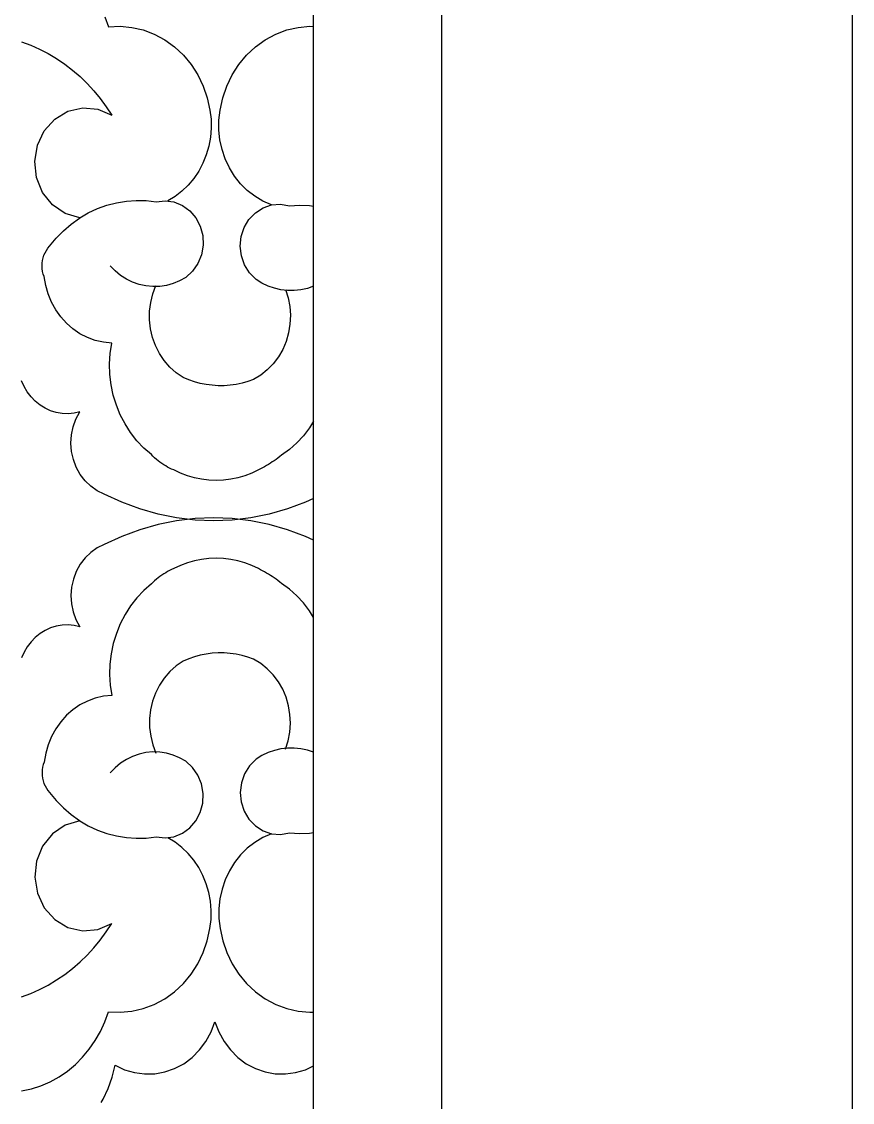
# Model space of a CAD drawing. Extents: x 1188826 to 1909461, y 608442 to 1651179.
# Drawn here: x 1660781.4 to 1660983.7, y 1031122.5 to 1031385.6 of the extents above; entities that cross this region are included whole.
import ezdxf

# ---------------------------------------------------------------- set-up
doc = ezdxf.new("R2010")
doc.units = 0
doc.header["$LTSCALE"] = 1000
doc.header["$MEASUREMENT"] = 0
doc.layers.add('立面线', color=40, linetype='Continuous')

msp = doc.modelspace()

# ---------------------------------------------------------------- linework, layer by layer
at = {"layer": '立面线'}
for p, q in [((1660852.52, 1028443.42), (1660852.52, 1032543.42)), ((1660883.74, 1028413.42), (1660883.74, 1032513.42)), ((1660983.71, 1028413.42), (1660983.71, 1032413.43)), ((1660801.68, 1031386.74), (1660802.54, 1031384.3)), ((1660802.54, 1031384.3), (1660805.39, 1031384.43)), ((1660805.39, 1031384.43), (1660808.23, 1031384.17)), ((1660808.23, 1031384.17), (1660811.02, 1031383.54)), ((1660811.02, 1031383.54), (1660813.71, 1031382.52)), ((1660843.29, 1031382.52), (1660845.99, 1031383.54)), ((1660845.99, 1031383.54), (1660848.78, 1031384.17)), ((1660848.78, 1031384.17), (1660851.62, 1031384.43)), ((1660851.62, 1031384.43), (1660852.52, 1031384.39)), ((1660813.71, 1031382.52), (1660816.27, 1031381.15)), ((1660816.27, 1031381.15), (1660818.64, 1031379.45)), ((1660838.37, 1031379.45), (1660840.74, 1031381.15)), ((1660840.74, 1031381.15), (1660843.29, 1031382.52)), ((1660781.41, 1031380.68), (1660783.62, 1031379.85)), ((1660783.62, 1031379.85), (1660785.77, 1031378.88)), ((1660785.77, 1031378.88), (1660787.88, 1031377.78)), ((1660818.64, 1031379.45), (1660820.8, 1031377.44)), ((1660836.21, 1031377.44), (1660838.37, 1031379.45)), ((1660787.88, 1031377.78), (1660789.92, 1031376.56)), ((1660789.92, 1031376.56), (1660791.9, 1031375.22)), ((1660820.8, 1031377.44), (1660822.7, 1031375.15)), ((1660834.31, 1031375.15), (1660836.21, 1031377.44)), ((1660791.9, 1031375.22), (1660793.81, 1031373.76)), ((1660793.81, 1031373.76), (1660795.63, 1031372.18)), ((1660822.7, 1031375.15), (1660824.32, 1031372.62)), ((1660832.68, 1031372.62), (1660834.31, 1031375.15)), ((1660795.63, 1031372.18), (1660797.37, 1031370.5)), ((1660797.37, 1031370.5), (1660799.02, 1031368.71)), ((1660824.32, 1031372.62), (1660825.64, 1031369.89)), ((1660831.37, 1031369.89), (1660832.68, 1031372.62)), ((1660799.02, 1031368.71), (1660800.58, 1031366.83)), ((1660825.64, 1031369.89), (1660826.63, 1031367)), ((1660830.38, 1031367), (1660831.37, 1031369.89)), ((1660800.58, 1031366.83), (1660802.03, 1031364.85)), ((1660826.63, 1031367), (1660827.27, 1031364.01)), ((1660829.74, 1031364.01), (1660830.38, 1031367)), ((1660789.48, 1031361.85), (1660792.7, 1031363.78)), ((1660792.7, 1031363.78), (1660796.3, 1031364.61)), ((1660796.3, 1031364.61), (1660799.97, 1031364.27)), ((1660799.97, 1031364.27), (1660803.38, 1031362.79)), ((1660802.03, 1031364.85), (1660803.38, 1031362.79)), ((1660827.27, 1031364.01), (1660827.53, 1031361.82)), ((1660829.47, 1031361.6), (1660829.74, 1031364.01)), ((1660786.92, 1031359), (1660789.48, 1031361.85)), ((1660827.53, 1031361.82), (1660827.57, 1031359.61)), ((1660829.46, 1031359.18), (1660829.47, 1031361.6)), ((1660785.25, 1031355.46), (1660786.92, 1031359)), ((1660827.39, 1031357.41), (1660826.99, 1031355.24)), ((1660827.57, 1031359.61), (1660827.39, 1031357.41)), ((1660829.71, 1031356.77), (1660829.46, 1031359.18)), ((1660784.61, 1031351.55), (1660785.25, 1031355.46)), ((1660826.99, 1031355.24), (1660826.38, 1031353.14)), ((1660830.23, 1031354.42), (1660829.71, 1031356.77)), ((1660826.38, 1031353.14), (1660825.56, 1031351.11)), ((1660831, 1031352.14), (1660830.23, 1031354.42)), ((1660832.02, 1031349.98), (1660831, 1031352.14)), ((1660785.05, 1031347.61), (1660784.61, 1031351.55)), ((1660825.56, 1031351.11), (1660824.54, 1031349.2)), ((1660833.26, 1031347.97), (1660832.02, 1031349.98)), ((1660786.53, 1031343.97), (1660785.05, 1031347.61)), ((1660823.34, 1031347.41), (1660821.97, 1031345.77)), ((1660824.54, 1031349.2), (1660823.34, 1031347.41)), ((1660834.72, 1031346.12), (1660833.26, 1031347.97)), ((1660820.44, 1031344.3), (1660818.77, 1031343.02)), ((1660821.97, 1031345.77), (1660820.44, 1031344.3)), ((1660836.37, 1031344.48), (1660834.72, 1031346.12)), ((1660838.18, 1031343.06), (1660836.37, 1031344.48)), ((1660788.94, 1031340.97), (1660786.53, 1031343.97)), ((1660802.17, 1031340.88), (1660804.52, 1031341.5)), ((1660804.52, 1031341.5), (1660806.92, 1031341.89)), ((1660806.92, 1031341.89), (1660809.34, 1031342.06)), ((1660809.34, 1031342.06), (1660811.76, 1031342)), ((1660811.76, 1031342), (1660814.17, 1031341.72)), ((1660814.17, 1031341.72), (1660816.34, 1031341.97)), ((1660816.34, 1031341.97), (1660818.5, 1031341.68)), ((1660818.77, 1031343.02), (1660816.99, 1031341.94)), ((1660818.5, 1031341.68), (1660820.55, 1031340.85)), ((1660840.14, 1031341.87), (1660838.18, 1031343.06)), ((1660842.22, 1031340.95), (1660840.14, 1031341.87)), ((1660792.05, 1031338.85), (1660788.94, 1031340.97)), ((1660795.6, 1031337.8), (1660792.05, 1031338.85)), ((1660795.6, 1031337.8), (1660797.65, 1031339)), ((1660797.65, 1031339), (1660799.87, 1031340.05)), ((1660799.87, 1031340.05), (1660802.17, 1031340.88)), ((1660820.55, 1031340.85), (1660822.36, 1031339.54)), ((1660822.36, 1031339.54), (1660823.84, 1031337.81)), ((1660836.78, 1031337.43), (1660838.35, 1031339.06)), ((1660838.35, 1031339.06), (1660840.22, 1031340.26)), ((1660840.22, 1031340.26), (1660842.22, 1031340.95)), ((1660842.22, 1031340.95), (1660842.3, 1031340.97)), ((1660842.3, 1031340.97), (1660844.48, 1031341.13)), ((1660844.48, 1031341.13), (1660846.63, 1031340.75)), ((1660846.63, 1031340.75), (1660849.05, 1031340.89)), ((1660849.05, 1031340.89), (1660851.48, 1031340.81)), ((1660851.48, 1031340.81), (1660852.52, 1031340.67)), ((1660791.61, 1031334.67), (1660793.5, 1031336.3)), ((1660793.5, 1031336.3), (1660795.52, 1031337.75)), ((1660795.52, 1031337.75), (1660795.6, 1031337.8)), ((1660823.84, 1031337.81), (1660824.91, 1031335.77)), ((1660835.6, 1031335.45), (1660836.78, 1031337.43)), ((1660789.85, 1031332.87), (1660791.61, 1031334.67)), ((1660824.91, 1031335.77), (1660825.52, 1031333.5)), ((1660834.88, 1031333.23), (1660835.6, 1031335.45)), ((1660787.82, 1031330.42), (1660788.24, 1031330.91)), ((1660788.24, 1031330.91), (1660789.85, 1031332.87)), ((1660825.63, 1031331.15), (1660825.23, 1031328.84)), ((1660825.52, 1031333.5), (1660825.63, 1031331.15)), ((1660834.65, 1031330.89), (1660834.88, 1031333.23)), ((1660786.64, 1031328.09), (1660786.85, 1031328.72)), ((1660786.85, 1031328.72), (1660787.12, 1031329.32)), ((1660787.12, 1031329.32), (1660787.44, 1031329.89)), ((1660787.44, 1031329.89), (1660787.82, 1031330.42)), ((1660825.23, 1031328.84), (1660824.35, 1031326.69)), ((1660834.93, 1031328.55), (1660834.65, 1031330.89)), ((1660835.7, 1031326.35), (1660834.93, 1031328.55)), ((1660786.38, 1031326.11), (1660786.41, 1031326.78)), ((1660786.42, 1031325.44), (1660786.38, 1031326.11)), ((1660786.41, 1031326.78), (1660786.49, 1031327.44)), ((1660786.49, 1031327.44), (1660786.64, 1031328.09)), ((1660804.16, 1031324.9), (1660802.95, 1031326.15)), ((1660824.35, 1031326.69), (1660823.04, 1031324.81)), ((1660836.91, 1031324.4), (1660835.7, 1031326.35)), ((1660786.52, 1031324.78), (1660786.42, 1031325.44)), ((1660786.68, 1031324.13), (1660786.52, 1031324.78)), ((1660786.9, 1031323.51), (1660786.68, 1031324.13)), ((1660787.27, 1031321.37), (1660786.9, 1031323.51)), ((1660805.49, 1031323.8), (1660804.16, 1031324.9)), ((1660806.93, 1031322.87), (1660805.49, 1031323.8)), ((1660821.36, 1031323.31), (1660819.87, 1031322.47)), ((1660823.04, 1031324.81), (1660821.36, 1031323.31)), ((1660838.52, 1031322.8), (1660836.91, 1031324.4)), ((1660787.86, 1031319.28), (1660787.27, 1031321.37)), ((1660808.45, 1031322.13), (1660806.93, 1031322.87)), ((1660810.05, 1031321.57), (1660808.45, 1031322.13)), ((1660811.69, 1031321.22), (1660810.05, 1031321.57)), ((1660813.36, 1031321.06), (1660811.69, 1031321.22)), ((1660813.35, 1031319.32), (1660814.09, 1031321.32)), ((1660815.03, 1031321.11), (1660813.36, 1031321.06)), ((1660816.69, 1031321.37), (1660815.03, 1031321.11)), ((1660818.31, 1031321.82), (1660816.69, 1031321.37)), ((1660819.87, 1031322.47), (1660818.31, 1031321.82)), ((1660839.93, 1031321.93), (1660838.52, 1031322.8)), ((1660841.42, 1031321.21), (1660839.93, 1031321.93)), ((1660842.97, 1031320.67), (1660841.42, 1031321.21)), ((1660844.56, 1031320.3), (1660842.97, 1031320.67)), ((1660851.03, 1031320.63), (1660849.44, 1031320.28)), ((1660852.52, 1031321.14), (1660851.03, 1031320.63)), ((1660788.68, 1031317.29), (1660787.86, 1031319.28)), ((1660812.85, 1031317.23), (1660813.35, 1031319.32)), ((1660846.18, 1031320.11), (1660844.56, 1031320.3)), ((1660845.67, 1031320.38), (1660846.31, 1031318.34)), ((1660847.81, 1031320.11), (1660846.18, 1031320.11)), ((1660846.31, 1031318.34), (1660846.7, 1031316.22)), ((1660849.44, 1031320.28), (1660847.81, 1031320.11)), ((1660789.71, 1031315.42), (1660788.68, 1031317.29)), ((1660790.93, 1031313.69), (1660789.71, 1031315.42)), ((1660812.59, 1031315.09), (1660812.85, 1031317.23)), ((1660846.7, 1031316.22), (1660846.85, 1031314.08)), ((1660792.34, 1031312.13), (1660790.93, 1031313.69)), ((1660812.58, 1031312.94), (1660812.59, 1031315.09)), ((1660812.82, 1031310.8), (1660812.58, 1031312.94)), ((1660846.85, 1031314.08), (1660846.75, 1031311.92)), ((1660793.91, 1031310.76), (1660792.34, 1031312.13)), ((1660795.62, 1031309.59), (1660793.91, 1031310.76)), ((1660813.31, 1031308.71), (1660812.82, 1031310.8)), ((1660846.75, 1031311.92), (1660846.4, 1031309.8)), ((1660797.44, 1031308.66), (1660795.62, 1031309.59)), ((1660799.35, 1031307.96), (1660797.44, 1031308.66)), ((1660801.33, 1031307.51), (1660799.35, 1031307.96)), ((1660803.34, 1031307.31), (1660801.33, 1031307.51)), ((1660802.97, 1031304.78), (1660803.34, 1031307.31)), ((1660814.04, 1031306.7), (1660813.31, 1031308.71)), ((1660845.8, 1031307.74), (1660844.98, 1031305.78)), ((1660846.4, 1031309.8), (1660845.8, 1031307.74)), ((1660802.82, 1031302.23), (1660802.97, 1031304.78)), ((1660814.99, 1031304.81), (1660814.04, 1031306.7)), ((1660816.16, 1031303.06), (1660814.99, 1031304.81)), ((1660844.98, 1031305.78), (1660843.93, 1031303.95)), ((1660802.91, 1031299.67), (1660802.82, 1031302.23)), ((1660817.52, 1031301.48), (1660816.16, 1031303.06)), ((1660842.67, 1031302.27), (1660841.23, 1031300.78)), ((1660843.93, 1031303.95), (1660842.67, 1031302.27)), ((1660803.21, 1031297.13), (1660802.91, 1031299.67)), ((1660819.05, 1031300.1), (1660817.52, 1031301.48)), ((1660820.73, 1031298.93), (1660819.05, 1031300.1)), ((1660839.63, 1031299.49), (1660837.89, 1031298.42)), ((1660841.23, 1031300.78), (1660839.63, 1031299.49)), ((1660782.02, 1031296.76), (1660781.41, 1031298.17)), ((1660782.79, 1031295.44), (1660782.02, 1031296.76)), ((1660803.74, 1031294.63), (1660803.21, 1031297.13)), ((1660822.1, 1031298.37), (1660820.73, 1031298.93)), ((1660823.5, 1031297.89), (1660822.1, 1031298.37)), ((1660824.92, 1031297.51), (1660823.5, 1031297.89)), ((1660826.36, 1031297.23), (1660824.92, 1031297.51)), ((1660827.81, 1031297.04), (1660826.36, 1031297.23)), ((1660829.27, 1031296.94), (1660827.81, 1031297.04)), ((1660830.73, 1031296.95), (1660829.27, 1031296.94)), ((1660832.19, 1031297.05), (1660830.73, 1031296.95)), ((1660833.65, 1031297.25), (1660832.19, 1031297.05)), ((1660835.08, 1031297.55), (1660833.65, 1031297.25)), ((1660836.5, 1031297.94), (1660835.08, 1031297.55)), ((1660837.89, 1031298.42), (1660836.5, 1031297.94)), ((1660783.7, 1031294.24), (1660782.79, 1031295.44)), ((1660784.74, 1031293.16), (1660783.7, 1031294.24)), ((1660804.48, 1031292.21), (1660803.74, 1031294.63)), ((1660785.9, 1031292.22), (1660784.74, 1031293.16)), ((1660787.15, 1031291.45), (1660785.9, 1031292.22)), ((1660788.48, 1031290.84), (1660787.15, 1031291.45)), ((1660805.44, 1031289.86), (1660804.48, 1031292.21)), ((1660789.86, 1031290.42), (1660788.48, 1031290.84)), ((1660791.29, 1031290.18), (1660789.86, 1031290.42)), ((1660792.73, 1031290.12), (1660791.29, 1031290.18)), ((1660794.17, 1031290.26), (1660792.73, 1031290.12)), ((1660793.96, 1031286.95), (1660794.64, 1031288.83)), ((1660795.58, 1031290.59), (1660794.17, 1031290.26)), ((1660794.64, 1031288.83), (1660795.58, 1031290.59)), ((1660806.59, 1031287.63), (1660805.44, 1031289.86)), ((1660793.55, 1031284.98), (1660793.96, 1031286.95)), ((1660807.94, 1031285.52), (1660806.59, 1031287.63)), ((1660851.54, 1031286.73), (1660850.08, 1031284.78)), ((1660852.52, 1031288.33), (1660851.54, 1031286.73)), ((1660793.42, 1031282.96), (1660793.55, 1031284.98)), ((1660809.47, 1031283.56), (1660807.94, 1031285.52)), ((1660811.16, 1031281.77), (1660809.47, 1031283.56)), ((1660850.08, 1031284.78), (1660848.43, 1031283.01)), ((1660793.57, 1031280.95), (1660793.42, 1031282.96)), ((1660794.01, 1031278.98), (1660793.57, 1031280.95)), ((1660813, 1031280.16), (1660811.16, 1031281.77)), ((1660846.64, 1031281.42), (1660844.7, 1031280.03)), ((1660848.43, 1031283.01), (1660846.64, 1031281.42)), ((1660794.71, 1031277.11), (1660794.01, 1031278.98)), ((1660813.4, 1031279.76), (1660813, 1031280.16)), ((1660813.81, 1031279.38), (1660813.4, 1031279.76)), ((1660814.23, 1031279.01), (1660813.81, 1031279.38)), ((1660814.66, 1031278.66), (1660814.23, 1031279.01)), ((1660815.1, 1031278.32), (1660814.66, 1031278.66)), ((1660815.56, 1031278), (1660815.1, 1031278.32)), ((1660842.45, 1031278.38), (1660841.99, 1031278.08)), ((1660842.91, 1031278.69), (1660842.45, 1031278.38)), ((1660843.37, 1031279.02), (1660842.91, 1031278.69)), ((1660843.82, 1031279.34), (1660843.37, 1031279.02)), ((1660844.26, 1031279.68), (1660843.82, 1031279.34)), ((1660844.7, 1031280.03), (1660844.26, 1031279.68)), ((1660795.67, 1031275.37), (1660794.71, 1031277.11)), ((1660816.02, 1031277.7), (1660815.56, 1031278)), ((1660816.49, 1031277.41), (1660816.02, 1031277.7)), ((1660816.97, 1031277.14), (1660816.49, 1031277.41)), ((1660817.46, 1031276.88), (1660816.97, 1031277.14)), ((1660817.95, 1031276.65), (1660817.46, 1031276.88)), ((1660818.45, 1031276.43), (1660817.95, 1031276.65)), ((1660820.09, 1031275.66), (1660818.45, 1031276.43)), ((1660839.11, 1031276.43), (1660837.48, 1031275.66)), ((1660839.6, 1031276.68), (1660839.11, 1031276.43)), ((1660840.09, 1031276.94), (1660839.6, 1031276.68)), ((1660840.57, 1031277.21), (1660840.09, 1031276.94)), ((1660841.05, 1031277.49), (1660840.57, 1031277.21)), ((1660841.52, 1031277.78), (1660841.05, 1031277.49)), ((1660841.99, 1031278.08), (1660841.52, 1031277.78)), ((1660796.86, 1031273.81), (1660795.67, 1031275.37)), ((1660798.25, 1031272.46), (1660796.86, 1031273.81)), ((1660821.77, 1031275.03), (1660820.09, 1031275.66)), ((1660823.49, 1031274.53), (1660821.77, 1031275.03)), ((1660825.24, 1031274.17), (1660823.49, 1031274.53)), ((1660827, 1031273.95), (1660825.24, 1031274.17)), ((1660828.78, 1031273.88), (1660827, 1031273.95)), ((1660830.56, 1031273.95), (1660828.78, 1031273.88)), ((1660832.33, 1031274.17), (1660830.56, 1031273.95)), ((1660834.08, 1031274.53), (1660832.33, 1031274.17)), ((1660835.8, 1031275.03), (1660834.08, 1031274.53)), ((1660837.48, 1031275.66), (1660835.8, 1031275.03)), ((1660799.82, 1031271.35), (1660798.25, 1031272.46)), ((1660801.53, 1031270.51), (1660799.82, 1031271.35)), ((1660805.83, 1031268.58), (1660801.53, 1031270.55)), ((1660810.21, 1031266.96), (1660805.83, 1031268.58)), ((1660850.52, 1031268.58), (1660846.14, 1031266.96)), ((1660852.52, 1031269.5), (1660850.52, 1031268.58)), ((1660814.64, 1031265.69), (1660810.21, 1031266.96)), ((1660819.13, 1031264.78), (1660814.64, 1031265.69)), ((1660841.7, 1031265.69), (1660837.22, 1031264.78)), ((1660846.14, 1031266.96), (1660841.7, 1031265.69)), ((1660814.64, 1031263.15), (1660810.21, 1031261.88)), ((1660819.13, 1031264.06), (1660814.64, 1031263.15)), ((1660823.64, 1031264.24), (1660819.13, 1031264.78)), ((1660823.64, 1031264.6), (1660819.13, 1031264.06)), ((1660828.17, 1031264.78), (1660823.64, 1031264.6)), ((1660828.17, 1031264.06), (1660823.64, 1031264.24)), ((1660832.7, 1031264.6), (1660828.17, 1031264.78)), ((1660832.7, 1031264.24), (1660828.17, 1031264.06)), ((1660837.22, 1031264.78), (1660832.7, 1031264.24)), ((1660837.22, 1031264.06), (1660832.7, 1031264.6)), ((1660841.7, 1031263.15), (1660837.22, 1031264.06)), ((1660846.14, 1031261.88), (1660841.7, 1031263.15)), ((1660805.83, 1031260.26), (1660801.53, 1031258.29)), ((1660810.21, 1031261.88), (1660805.83, 1031260.26)), ((1660850.52, 1031260.26), (1660846.14, 1031261.88)), ((1660852.52, 1031259.34), (1660850.52, 1031260.26)), ((1660799.82, 1031257.49), (1660798.25, 1031256.38)), ((1660801.53, 1031258.33), (1660799.82, 1031257.49)), ((1660796.86, 1031255.03), (1660795.67, 1031253.47)), ((1660798.25, 1031256.38), (1660796.86, 1031255.03)), ((1660825.24, 1031254.67), (1660823.49, 1031254.31)), ((1660827, 1031254.88), (1660825.24, 1031254.67)), ((1660828.78, 1031254.96), (1660827, 1031254.88)), ((1660830.56, 1031254.88), (1660828.78, 1031254.96)), ((1660832.33, 1031254.67), (1660830.56, 1031254.88)), ((1660834.08, 1031254.31), (1660832.33, 1031254.67)), ((1660795.67, 1031253.47), (1660794.71, 1031251.73)), ((1660817.95, 1031252.19), (1660817.46, 1031251.95)), ((1660818.45, 1031252.41), (1660817.95, 1031252.19)), ((1660820.09, 1031253.18), (1660818.45, 1031252.41)), ((1660821.77, 1031253.81), (1660820.09, 1031253.18)), ((1660823.49, 1031254.31), (1660821.77, 1031253.81)), ((1660835.8, 1031253.81), (1660834.08, 1031254.31)), ((1660837.48, 1031253.18), (1660835.8, 1031253.81)), ((1660839.11, 1031252.41), (1660837.48, 1031253.18)), ((1660839.6, 1031252.16), (1660839.11, 1031252.41)), ((1660840.09, 1031251.89), (1660839.6, 1031252.16)), ((1660794.01, 1031249.86), (1660793.57, 1031247.89)), ((1660794.71, 1031251.73), (1660794.01, 1031249.86)), ((1660813.81, 1031249.46), (1660813.4, 1031249.08)), ((1660814.23, 1031249.83), (1660813.81, 1031249.46)), ((1660814.66, 1031250.18), (1660814.23, 1031249.83)), ((1660815.1, 1031250.52), (1660814.66, 1031250.18)), ((1660815.56, 1031250.84), (1660815.1, 1031250.52)), ((1660816.02, 1031251.14), (1660815.56, 1031250.84)), ((1660816.49, 1031251.43), (1660816.02, 1031251.14)), ((1660816.97, 1031251.7), (1660816.49, 1031251.43)), ((1660817.46, 1031251.95), (1660816.97, 1031251.7)), ((1660840.57, 1031251.62), (1660840.09, 1031251.89)), ((1660841.05, 1031251.34), (1660840.57, 1031251.62)), ((1660841.52, 1031251.06), (1660841.05, 1031251.34)), ((1660841.99, 1031250.76), (1660841.52, 1031251.06)), ((1660842.45, 1031250.46), (1660841.99, 1031250.76)), ((1660842.91, 1031250.14), (1660842.45, 1031250.46)), ((1660843.37, 1031249.82), (1660842.91, 1031250.14)), ((1660843.82, 1031249.49), (1660843.37, 1031249.82)), ((1660844.26, 1031249.16), (1660843.82, 1031249.49)), ((1660793.57, 1031247.89), (1660793.42, 1031245.88)), ((1660811.16, 1031247.07), (1660809.47, 1031245.28)), ((1660813, 1031248.68), (1660811.16, 1031247.07)), ((1660813.4, 1031249.08), (1660813, 1031248.68)), ((1660844.7, 1031248.81), (1660844.26, 1031249.16)), ((1660846.64, 1031247.42), (1660844.7, 1031248.81)), ((1660848.43, 1031245.83), (1660846.64, 1031247.42)), ((1660793.42, 1031245.88), (1660793.55, 1031243.86)), ((1660809.47, 1031245.28), (1660807.94, 1031243.32)), ((1660850.08, 1031244.06), (1660848.43, 1031245.83)), ((1660793.55, 1031243.86), (1660793.96, 1031241.89)), ((1660793.96, 1031241.89), (1660794.64, 1031240)), ((1660807.94, 1031243.32), (1660806.59, 1031241.21)), ((1660851.54, 1031242.11), (1660850.08, 1031244.06)), ((1660852.52, 1031240.51), (1660851.54, 1031242.11)), ((1660794.64, 1031240), (1660795.58, 1031238.25)), ((1660805.44, 1031238.98), (1660804.48, 1031236.63)), ((1660806.59, 1031241.21), (1660805.44, 1031238.98)), ((1660785.9, 1031236.61), (1660784.74, 1031235.68)), ((1660787.15, 1031237.39), (1660785.9, 1031236.61)), ((1660788.48, 1031237.99), (1660787.15, 1031237.39)), ((1660789.86, 1031238.42), (1660788.48, 1031237.99)), ((1660791.29, 1031238.66), (1660789.86, 1031238.42)), ((1660792.73, 1031238.71), (1660791.29, 1031238.66)), ((1660794.17, 1031238.58), (1660792.73, 1031238.71)), ((1660795.58, 1031238.25), (1660794.17, 1031238.58)), ((1660804.48, 1031236.63), (1660803.74, 1031234.2)), ((1660783.7, 1031234.6), (1660782.79, 1031233.4)), ((1660784.74, 1031235.68), (1660783.7, 1031234.6)), ((1660803.74, 1031234.2), (1660803.21, 1031231.71)), ((1660782.02, 1031232.08), (1660781.41, 1031230.67)), ((1660782.79, 1031233.4), (1660782.02, 1031232.08)), ((1660803.21, 1031231.71), (1660802.91, 1031229.17)), ((1660823.5, 1031230.95), (1660822.1, 1031230.47)), ((1660824.92, 1031231.33), (1660823.5, 1031230.95)), ((1660826.36, 1031231.61), (1660824.92, 1031231.33)), ((1660827.81, 1031231.8), (1660826.36, 1031231.61)), ((1660829.27, 1031231.89), (1660827.81, 1031231.8)), ((1660830.73, 1031231.89), (1660829.27, 1031231.89)), ((1660832.19, 1031231.79), (1660830.73, 1031231.89)), ((1660833.65, 1031231.59), (1660832.19, 1031231.79)), ((1660835.08, 1031231.29), (1660833.65, 1031231.59)), ((1660836.5, 1031230.9), (1660835.08, 1031231.29)), ((1660802.91, 1031229.17), (1660802.82, 1031226.61)), ((1660819.05, 1031228.74), (1660817.52, 1031227.36)), ((1660820.73, 1031229.9), (1660819.05, 1031228.74)), ((1660822.1, 1031230.47), (1660820.73, 1031229.9)), ((1660837.89, 1031230.41), (1660836.5, 1031230.9)), ((1660839.63, 1031229.35), (1660837.89, 1031230.41)), ((1660841.23, 1031228.06), (1660839.63, 1031229.35)), ((1660802.82, 1031226.61), (1660802.97, 1031224.06)), ((1660816.16, 1031225.78), (1660814.99, 1031224.03)), ((1660817.52, 1031227.36), (1660816.16, 1031225.78)), ((1660842.67, 1031226.57), (1660841.23, 1031228.06)), ((1660843.93, 1031224.89), (1660842.67, 1031226.57)), ((1660802.97, 1031224.06), (1660803.34, 1031221.53)), ((1660814.99, 1031224.03), (1660814.04, 1031222.14)), ((1660844.98, 1031223.06), (1660843.93, 1031224.89)), ((1660845.8, 1031221.09), (1660844.98, 1031223.06)), ((1660799.35, 1031220.88), (1660797.44, 1031220.18)), ((1660801.33, 1031221.33), (1660799.35, 1031220.88)), ((1660803.34, 1031221.53), (1660801.33, 1031221.33)), ((1660814.04, 1031222.14), (1660813.31, 1031220.13)), ((1660846.4, 1031219.04), (1660845.8, 1031221.09)), ((1660793.91, 1031218.08), (1660792.34, 1031216.71)), ((1660795.62, 1031219.24), (1660793.91, 1031218.08)), ((1660797.44, 1031220.18), (1660795.62, 1031219.24)), ((1660812.82, 1031218.04), (1660812.58, 1031215.9)), ((1660813.31, 1031220.13), (1660812.82, 1031218.04)), ((1660846.75, 1031216.92), (1660846.4, 1031219.04)), ((1660792.34, 1031216.71), (1660790.93, 1031215.15)), ((1660812.58, 1031215.9), (1660812.59, 1031213.74)), ((1660846.85, 1031214.76), (1660846.75, 1031216.92)), ((1660789.71, 1031213.42), (1660788.68, 1031211.54)), ((1660790.93, 1031215.15), (1660789.71, 1031213.42)), ((1660812.59, 1031213.74), (1660812.85, 1031211.61)), ((1660846.31, 1031210.5), (1660846.7, 1031212.61)), ((1660846.7, 1031212.61), (1660846.85, 1031214.76)), ((1660788.68, 1031211.54), (1660787.86, 1031209.55)), ((1660812.85, 1031211.61), (1660813.35, 1031209.52)), ((1660845.67, 1031208.46), (1660846.31, 1031210.5)), ((1660787.27, 1031207.47), (1660786.9, 1031205.33)), ((1660787.86, 1031209.55), (1660787.27, 1031207.47)), ((1660810.05, 1031207.27), (1660808.45, 1031206.71)), ((1660811.69, 1031207.62), (1660810.05, 1031207.27)), ((1660813.36, 1031207.78), (1660811.69, 1031207.62)), ((1660813.35, 1031209.52), (1660814.09, 1031207.52)), ((1660815.03, 1031207.73), (1660813.36, 1031207.78)), ((1660816.69, 1031207.47), (1660815.03, 1031207.73)), ((1660818.31, 1031207.02), (1660816.69, 1031207.47)), ((1660841.42, 1031207.62), (1660839.93, 1031206.91)), ((1660842.97, 1031208.17), (1660841.42, 1031207.62)), ((1660844.56, 1031208.53), (1660842.97, 1031208.17)), ((1660846.18, 1031208.72), (1660844.56, 1031208.53)), ((1660847.81, 1031208.73), (1660846.18, 1031208.72)), ((1660849.44, 1031208.56), (1660847.81, 1031208.73)), ((1660851.03, 1031208.21), (1660849.44, 1031208.56)), ((1660852.52, 1031207.7), (1660851.03, 1031208.21)), ((1660786.68, 1031204.7), (1660786.52, 1031204.06)), ((1660786.9, 1031205.33), (1660786.68, 1031204.7)), ((1660805.49, 1031205.04), (1660804.16, 1031203.94)), ((1660806.93, 1031205.96), (1660805.49, 1031205.04)), ((1660808.45, 1031206.71), (1660806.93, 1031205.96)), ((1660819.87, 1031206.36), (1660818.31, 1031207.02)), ((1660821.36, 1031205.53), (1660819.87, 1031206.36)), ((1660823.04, 1031204.03), (1660821.36, 1031205.53)), ((1660838.52, 1031206.04), (1660836.91, 1031204.44)), ((1660839.93, 1031206.91), (1660838.52, 1031206.04)), ((1660786.42, 1031203.4), (1660786.38, 1031202.73)), ((1660786.38, 1031202.73), (1660786.41, 1031202.06)), ((1660786.41, 1031202.06), (1660786.49, 1031201.4)), ((1660786.52, 1031204.06), (1660786.42, 1031203.4)), ((1660804.16, 1031203.94), (1660802.95, 1031202.69)), ((1660824.35, 1031202.15), (1660823.04, 1031204.03)), ((1660825.23, 1031200), (1660824.35, 1031202.15)), ((1660835.7, 1031202.49), (1660834.93, 1031200.29)), ((1660836.91, 1031204.44), (1660835.7, 1031202.49)), ((1660786.49, 1031201.4), (1660786.64, 1031200.75)), ((1660786.64, 1031200.75), (1660786.85, 1031200.12)), ((1660786.85, 1031200.12), (1660787.12, 1031199.52)), ((1660787.12, 1031199.52), (1660787.44, 1031198.95)), ((1660825.63, 1031197.68), (1660825.23, 1031200)), ((1660834.93, 1031200.29), (1660834.65, 1031197.95)), ((1660787.44, 1031198.95), (1660787.82, 1031198.42)), ((1660787.82, 1031198.42), (1660788.24, 1031197.93)), ((1660788.24, 1031197.93), (1660789.85, 1031195.97)), ((1660825.52, 1031195.33), (1660825.63, 1031197.68)), ((1660834.65, 1031197.95), (1660834.88, 1031195.61)), ((1660789.85, 1031195.97), (1660791.61, 1031194.17)), ((1660791.61, 1031194.17), (1660793.5, 1031192.54)), ((1660824.91, 1031193.07), (1660825.52, 1031195.33)), ((1660834.88, 1031195.61), (1660835.6, 1031193.39)), ((1660793.5, 1031192.54), (1660795.52, 1031191.09)), ((1660823.84, 1031191.02), (1660824.91, 1031193.07)), ((1660835.6, 1031193.39), (1660836.78, 1031191.41)), ((1660792.05, 1031189.99), (1660788.94, 1031187.87)), ((1660795.6, 1031191.04), (1660792.05, 1031189.99)), ((1660795.52, 1031191.09), (1660795.6, 1031191.04)), ((1660795.6, 1031191.04), (1660797.65, 1031189.84)), ((1660797.65, 1031189.84), (1660799.87, 1031188.79)), ((1660820.55, 1031187.99), (1660822.36, 1031189.3)), ((1660822.36, 1031189.3), (1660823.84, 1031191.02)), ((1660836.78, 1031191.41), (1660838.35, 1031189.77)), ((1660838.35, 1031189.77), (1660840.22, 1031188.57)), ((1660788.94, 1031187.87), (1660786.53, 1031184.87)), ((1660799.87, 1031188.79), (1660802.17, 1031187.96)), ((1660802.17, 1031187.96), (1660804.52, 1031187.34)), ((1660804.52, 1031187.34), (1660806.92, 1031186.95)), ((1660806.92, 1031186.95), (1660809.34, 1031186.78)), ((1660809.34, 1031186.78), (1660811.76, 1031186.83)), ((1660811.76, 1031186.83), (1660814.17, 1031187.12)), ((1660814.17, 1031187.12), (1660816.34, 1031186.87)), ((1660816.34, 1031186.87), (1660818.5, 1031187.16)), ((1660818.77, 1031185.82), (1660816.99, 1031186.9)), ((1660818.5, 1031187.16), (1660820.55, 1031187.99)), ((1660840.14, 1031186.97), (1660838.18, 1031185.78)), ((1660842.22, 1031187.89), (1660840.14, 1031186.97)), ((1660840.22, 1031188.57), (1660842.22, 1031187.89)), ((1660842.22, 1031187.89), (1660842.3, 1031187.87)), ((1660842.3, 1031187.87), (1660844.48, 1031187.71)), ((1660844.48, 1031187.71), (1660846.63, 1031188.09)), ((1660846.63, 1031188.09), (1660849.05, 1031187.94)), ((1660849.05, 1031187.94), (1660851.48, 1031188.03)), ((1660851.48, 1031188.03), (1660852.52, 1031188.17)), ((1660786.53, 1031184.87), (1660785.05, 1031181.23)), ((1660820.44, 1031184.54), (1660818.77, 1031185.82)), ((1660821.97, 1031183.07), (1660820.44, 1031184.54)), ((1660836.37, 1031184.36), (1660834.72, 1031182.71)), ((1660838.18, 1031185.78), (1660836.37, 1031184.36)), ((1660785.05, 1031181.23), (1660784.61, 1031177.29)), ((1660823.34, 1031181.43), (1660821.97, 1031183.07)), ((1660824.54, 1031179.64), (1660823.34, 1031181.43)), ((1660834.72, 1031182.71), (1660833.26, 1031180.87)), ((1660825.56, 1031177.73), (1660824.54, 1031179.64)), ((1660832.02, 1031178.86), (1660831, 1031176.7)), ((1660833.26, 1031180.87), (1660832.02, 1031178.86)), ((1660784.61, 1031177.29), (1660785.25, 1031173.38)), ((1660826.38, 1031175.7), (1660825.56, 1031177.73)), ((1660826.99, 1031173.6), (1660826.38, 1031175.7)), ((1660831, 1031176.7), (1660830.23, 1031174.42)), ((1660785.25, 1031173.38), (1660786.92, 1031169.84)), ((1660827.39, 1031171.43), (1660826.99, 1031173.6)), ((1660830.23, 1031174.42), (1660829.71, 1031172.06)), ((1660827.57, 1031169.23), (1660827.39, 1031171.43)), ((1660829.71, 1031172.06), (1660829.46, 1031169.66)), ((1660786.92, 1031169.84), (1660789.48, 1031166.99)), ((1660827.53, 1031167.02), (1660827.57, 1031169.23)), ((1660829.46, 1031169.66), (1660829.47, 1031167.24)), ((1660789.48, 1031166.99), (1660792.7, 1031165.06)), ((1660799.97, 1031164.57), (1660803.38, 1031166.04)), ((1660802.03, 1031163.99), (1660803.38, 1031166.04)), ((1660827.27, 1031164.83), (1660827.53, 1031167.02)), ((1660829.47, 1031167.24), (1660829.74, 1031164.83)), ((1660792.7, 1031165.06), (1660796.3, 1031164.23)), ((1660796.3, 1031164.23), (1660799.97, 1031164.57)), ((1660800.58, 1031162.01), (1660802.03, 1031163.99)), ((1660826.63, 1031161.84), (1660827.27, 1031164.83)), ((1660829.74, 1031164.83), (1660830.38, 1031161.84)), ((1660797.37, 1031158.34), (1660799.02, 1031160.13)), ((1660799.02, 1031160.13), (1660800.58, 1031162.01)), ((1660825.64, 1031158.95), (1660826.63, 1031161.84)), ((1660830.38, 1031161.84), (1660831.37, 1031158.95)), ((1660795.63, 1031156.66), (1660797.37, 1031158.34)), ((1660824.32, 1031156.22), (1660825.64, 1031158.95)), ((1660831.37, 1031158.95), (1660832.68, 1031156.22)), ((1660791.9, 1031153.62), (1660793.81, 1031155.08)), ((1660793.81, 1031155.08), (1660795.63, 1031156.66)), ((1660822.7, 1031153.69), (1660824.32, 1031156.22)), ((1660832.68, 1031156.22), (1660834.31, 1031153.69)), ((1660787.88, 1031151.05), (1660789.92, 1031152.28)), ((1660789.92, 1031152.28), (1660791.9, 1031153.62)), ((1660820.8, 1031151.4), (1660822.7, 1031153.69)), ((1660834.31, 1031153.69), (1660836.21, 1031151.4)), ((1660783.62, 1031148.99), (1660785.77, 1031149.96)), ((1660785.77, 1031149.96), (1660787.88, 1031151.05)), ((1660816.27, 1031147.68), (1660818.64, 1031149.39)), ((1660818.64, 1031149.39), (1660820.8, 1031151.4)), ((1660836.21, 1031151.4), (1660838.37, 1031149.39)), ((1660838.37, 1031149.39), (1660840.74, 1031147.68)), ((1660781.41, 1031148.16), (1660783.62, 1031148.99)), ((1660813.71, 1031146.31), (1660816.27, 1031147.68)), ((1660840.74, 1031147.68), (1660843.29, 1031146.31)), ((1660801.68, 1031142.1), (1660802.54, 1031144.54)), ((1660802.54, 1031144.54), (1660805.39, 1031144.41)), ((1660805.39, 1031144.41), (1660808.23, 1031144.66)), ((1660808.23, 1031144.66), (1660811.02, 1031145.3)), ((1660811.02, 1031145.3), (1660813.71, 1031146.31)), ((1660843.29, 1031146.31), (1660845.99, 1031145.3)), ((1660845.99, 1031145.3), (1660848.78, 1031144.66)), ((1660848.78, 1031144.66), (1660851.62, 1031144.41)), ((1660851.62, 1031144.41), (1660852.52, 1031144.45)), ((1660800.61, 1031139.75), (1660801.68, 1031142.1)), ((1660827.57, 1031139.64), (1660828.5, 1031142.12)), ((1660828.5, 1031142.12), (1660829.44, 1031139.64)), ((1660799.34, 1031137.52), (1660800.61, 1031139.75)), ((1660826.31, 1031137.33), (1660827.57, 1031139.64)), ((1660829.44, 1031139.64), (1660830.7, 1031137.33)), ((1660797.9, 1031135.42), (1660799.34, 1031137.52)), ((1660824.75, 1031135.24), (1660826.31, 1031137.33)), ((1660830.7, 1031137.33), (1660832.26, 1031135.24)), ((1660796.27, 1031133.48), (1660797.9, 1031135.42)), ((1660822.93, 1031133.42), (1660824.75, 1031135.24)), ((1660832.26, 1031135.24), (1660834.08, 1031133.42)), ((1660792.57, 1031130.1), (1660794.5, 1031131.7)), ((1660794.5, 1031131.7), (1660796.27, 1031133.48)), ((1660803.5, 1031128.66), (1660804.23, 1031131.52)), ((1660804.23, 1031131.52), (1660806.5, 1031130.44)), ((1660818.65, 1031130.72), (1660820.88, 1031131.9)), ((1660820.88, 1031131.9), (1660822.93, 1031133.42)), ((1660834.08, 1031133.42), (1660836.13, 1031131.9)), ((1660836.13, 1031131.9), (1660838.36, 1031130.72)), ((1660850.51, 1031130.44), (1660852.52, 1031131.4)), ((1660788.36, 1031127.52), (1660790.52, 1031128.71)), ((1660790.52, 1031128.71), (1660792.57, 1031130.1)), ((1660802.51, 1031125.9), (1660803.5, 1031128.66)), ((1660806.5, 1031130.44), (1660808.89, 1031129.73)), ((1660808.89, 1031129.73), (1660811.36, 1031129.4)), ((1660811.36, 1031129.4), (1660813.84, 1031129.45)), ((1660813.84, 1031129.45), (1660816.29, 1031129.9)), ((1660816.29, 1031129.9), (1660818.65, 1031130.72)), ((1660838.36, 1031130.72), (1660840.72, 1031129.9)), ((1660840.72, 1031129.9), (1660843.17, 1031129.45)), ((1660843.17, 1031129.45), (1660845.65, 1031129.4)), ((1660845.65, 1031129.4), (1660848.11, 1031129.73)), ((1660848.11, 1031129.73), (1660850.51, 1031130.44)), ((1660781.41, 1031125.3), (1660783.79, 1031125.81)), ((1660783.79, 1031125.81), (1660786.11, 1031126.55)), ((1660786.11, 1031126.55), (1660788.36, 1031127.52)), ((1660801.26, 1031123.26), (1660802.51, 1031125.9)), ((1660800.79, 1031122.49), (1660801.26, 1031123.26))]:
    msp.add_line(p, q, dxfattribs=at)

doc.saveas('drawing.dxf')
